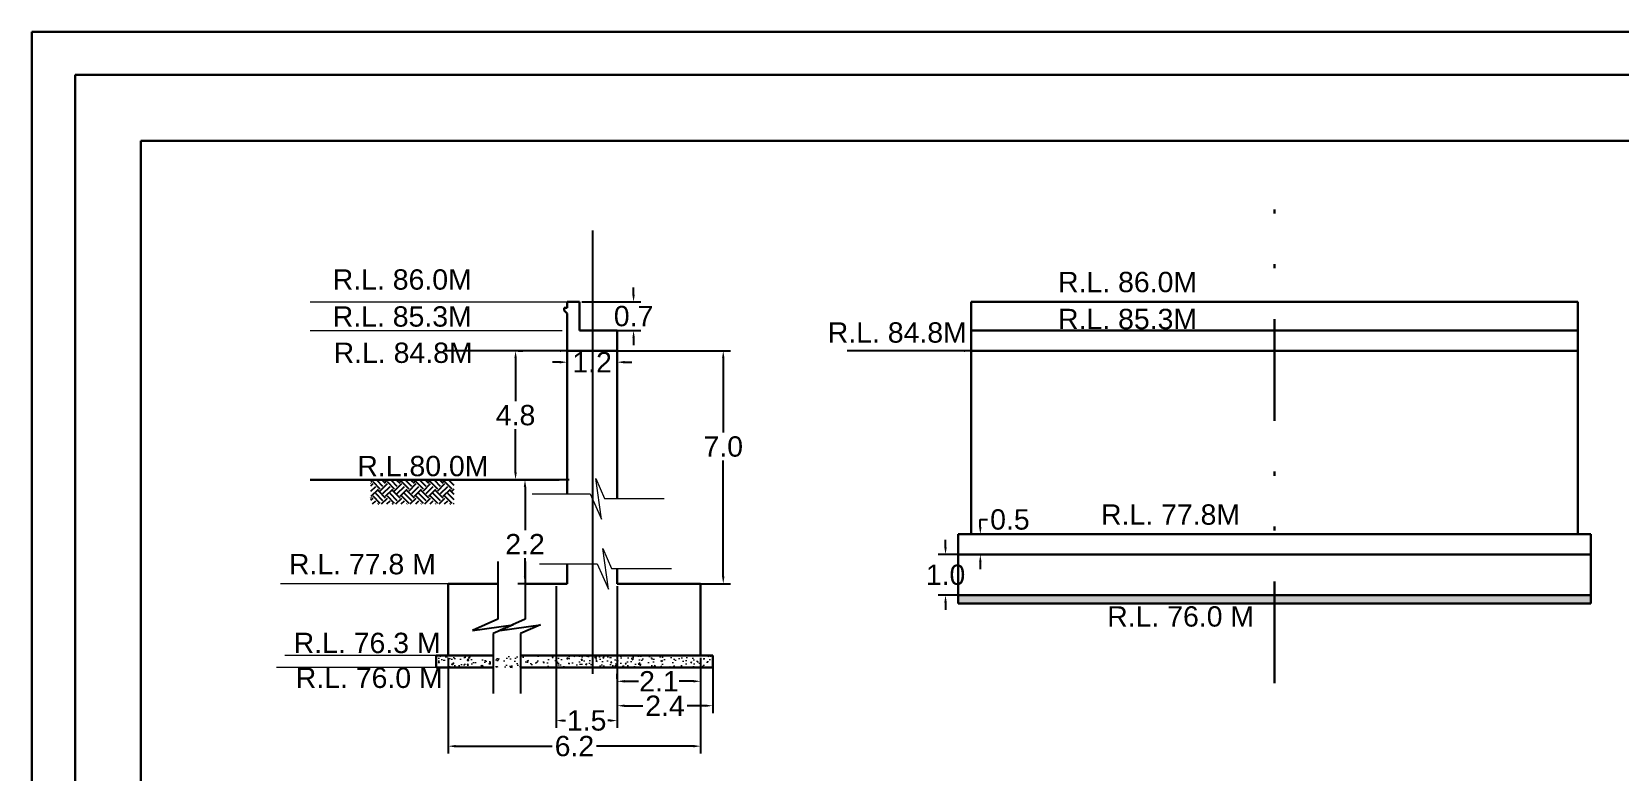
# Model space of a CAD drawing. Header units: millimetres. Extents: x -83 to 417, y 47 to 139.
# Drawn here: x 100.47 to 139.47, y 118.95 to 137.14 of the extents above; entities that cross this region are included whole.
import ezdxf

# ---------------------------------------------------------------- set-up
doc = ezdxf.new("R2010")
doc.units = ezdxf.units.MM
doc.header["$PDMODE"] = 3
doc.header["$PDSIZE"] = -0.7
doc.linetypes.add('DASHED2', pattern=[9.525, 6.35, -3.175])
doc.linetypes.add('DIVIDE', pattern=[1.25, 0.5, -0.25, 0, -0.25, 0, -0.25])
doc.layers.add('kacha rasta', color=7, linetype='Continuous')
doc.styles.add('.1', font='arial.ttf', dxfattribs={"height": 0.1})
doc.styles.get("Standard").update_dxf_attribs({"font": 'Arial'})
doc.dimstyles.get("Standard").update_dxf_attribs({"dimtxt": 0.5, "dimasz": 0.18, "dimexe": 0.18, "dimexo": 0.0625, "dimgap": 0.09, "dimtad": 0, "dimtih": 1, "dimtoh": 1, "dimdec": 1, "dimzin": 0, "dimdsep": 46, "dimtxsty": 'Standard', "dimcen": 0.09, "dimadec": 0, "dimazin": 0, "dimtfac": 1, "dimtdec": 1, "dimtofl": 0, "dimtmove": 0, "dimatfit": 3, "dimfxl": 1, "dimtolj": 1, "dimtzin": 0, "dimarcsym": 0})

# ---------------------------------------------------------------- blocks, each defined once
blk = doc.blocks.new('*D182')
at = {"color": 0, "lineweight": -2, "transparency": 16777216}
for p, q in [((112.353, 129.115), (112.353, 128.055)), ((112.415, 129.295), (112.533, 129.295)), ((112.353, 126.305), (112.353, 127.365)), ((113.667, 126.125), (112.173, 126.125))]:
    blk.add_line(p, q, dxfattribs=at)
at = {"color": 0, "transparency": 16777216}
for points in [[(112.323, 129.115), (112.383, 129.115), (112.353, 129.295)], [(112.323, 126.305), (112.383, 126.305), (112.353, 126.125)]]:
    blk.add_solid(points, dxfattribs=at)
at = {"layer": 'Defpoints', "color": 0, "transparency": 16777216}
for p in [(112.353, 129.295), (112.353, 126.125), (113.729, 126.125)]:
    blk.add_point(p, dxfattribs=at)
at = {"color": 0, "lineweight": 0, "transparency": 16777216, "insert": (112.353, 127.71), "char_height": 0.5, "attachment_point": 5}
blk.add_mtext('\\A1;4.8', dxfattribs=at)
blk = doc.blocks.new('*D183')
at = {"color": 0, "lineweight": -2, "transparency": 16777216}
for p, q in [((114.299, 129.295), (117.635, 129.295)), ((117.455, 129.115), (117.455, 127.283)), ((117.455, 123.745), (117.455, 126.593)), ((116.615, 123.565), (117.635, 123.565))]:
    blk.add_line(p, q, dxfattribs=at)
at = {"color": 0, "transparency": 16777216}
for points in [[(117.425, 129.115), (117.485, 129.115), (117.455, 129.295)], [(117.425, 123.745), (117.485, 123.745), (117.455, 123.565)]]:
    blk.add_solid(points, dxfattribs=at)
at = {"layer": 'Defpoints', "color": 0, "transparency": 16777216}
for p in [(114.237, 129.295), (116.552, 123.565), (117.455, 123.565)]:
    blk.add_point(p, dxfattribs=at)
at = {"color": 0, "lineweight": 0, "transparency": 16777216, "insert": (117.455, 126.938), "char_height": 0.5, "attachment_point": 5}
blk.add_mtext('\\A1;7.0', dxfattribs=at)
blk = doc.blocks.new('*D184')
at = {"color": 0, "lineweight": -2, "transparency": 16777216}
for p, q in [((110.699, 121.743), (110.699, 119.392)), ((116.899, 121.743), (116.899, 119.392)), ((110.879, 119.572), (113.255, 119.572)), ((116.719, 119.572), (114.343, 119.572))]:
    blk.add_line(p, q, dxfattribs=at)
at = {"color": 0, "transparency": 16777216}
for points in [[(110.879, 119.602), (110.879, 119.542), (110.699, 119.572)], [(116.719, 119.602), (116.719, 119.542), (116.899, 119.572)]]:
    blk.add_solid(points, dxfattribs=at)
at = {"layer": 'Defpoints', "color": 0, "transparency": 16777216}
for p in [(110.699, 121.805), (116.899, 121.805), (116.899, 119.572)]:
    blk.add_point(p, dxfattribs=at)
at = {"color": 0, "lineweight": 0, "transparency": 16777216, "insert": (113.799, 119.572), "char_height": 0.5, "attachment_point": 5}
blk.add_mtext('\\A1;6.2', dxfattribs=at)
blk = doc.blocks.new('*D121')
at = {"color": 0, "lineweight": -2, "transparency": 16777216}
for p, q in [((113.349, 123.503), (113.349, 120.022)), ((114.849, 123.503), (114.849, 120.022)), ((113.529, 120.202), (113.576, 120.202)), ((114.669, 120.202), (114.623, 120.202))]:
    blk.add_line(p, q, dxfattribs=at)
at = {"color": 0, "transparency": 16777216}
for points in [[(113.529, 120.232), (113.529, 120.172), (113.349, 120.202)], [(114.669, 120.232), (114.669, 120.172), (114.849, 120.202)]]:
    blk.add_solid(points, dxfattribs=at)
at = {"layer": 'Defpoints', "color": 0, "transparency": 16777216}
for p in [(113.349, 123.565), (114.849, 123.565), (114.849, 120.202)]:
    blk.add_point(p, dxfattribs=at)
at = {"color": 0, "lineweight": 0, "transparency": 16777216, "insert": (114.099, 120.202), "char_height": 0.5, "attachment_point": 5}
blk.add_mtext('\\A1;1.5', dxfattribs=at)
blk = doc.blocks.new('*D122')
at = {"color": 0, "lineweight": -2, "transparency": 16777216}
for p, q in [((116.899, 121.743), (116.899, 120.988)), ((114.849, 121.23), (114.849, 121.348)), ((115.029, 121.168), (115.373, 121.168)), ((116.719, 121.168), (116.375, 121.168))]:
    blk.add_line(p, q, dxfattribs=at)
at = {"color": 0, "transparency": 16777216}
for points in [[(115.029, 121.198), (115.029, 121.138), (114.849, 121.168)], [(116.719, 121.198), (116.719, 121.138), (116.899, 121.168)]]:
    blk.add_solid(points, dxfattribs=at)
at = {"layer": 'Defpoints', "color": 0, "transparency": 16777216}
for p in [(116.899, 121.805), (114.849, 121.168), (116.899, 121.168)]:
    blk.add_point(p, dxfattribs=at)
at = {"color": 0, "lineweight": 0, "transparency": 16777216, "insert": (115.874, 121.168), "char_height": 0.5, "attachment_point": 5}
blk.add_mtext('\\A1;2.1', dxfattribs=at)
blk = doc.blocks.new('*D188')
at = {"color": 0, "lineweight": -2, "transparency": 16777216}
for p, q in [((115.252, 130.675), (115.252, 130.855)), ((113.978, 130.495), (115.432, 130.495)), ((113.987, 129.795), (115.432, 129.795)), ((115.252, 129.615), (115.252, 129.435))]:
    blk.add_line(p, q, dxfattribs=at)
at = {"color": 0, "transparency": 16777216}
for points in [[(115.222, 130.675), (115.282, 130.675), (115.252, 130.495)], [(115.222, 129.615), (115.282, 129.615), (115.252, 129.795)]]:
    blk.add_solid(points, dxfattribs=at)
at = {"layer": 'Defpoints', "color": 0, "transparency": 16777216}
for p in [(113.915, 130.495), (115.252, 130.495), (113.924, 129.795)]:
    blk.add_point(p, dxfattribs=at)
at = {"color": 0, "lineweight": 30, "transparency": 16777216, "insert": (115.252, 130.145), "char_height": 0.5, "attachment_point": 5}
blk.add_mtext('\\A1;0.7', dxfattribs=at)
blk = doc.blocks.new('*D193')
at = {"color": 0, "lineweight": -2, "transparency": 16777216}
for p, q in [((122.916, 124.464), (122.916, 124.644)), ((124.903, 124.284), (122.736, 124.284)), ((124.903, 123.284), (122.736, 123.284)), ((122.916, 123.104), (122.916, 122.924))]:
    blk.add_line(p, q, dxfattribs=at)
at = {"color": 0, "transparency": 16777216}
for points in [[(122.886, 124.464), (122.946, 124.464), (122.916, 124.284)], [(122.886, 123.104), (122.946, 123.104), (122.916, 123.284)]]:
    blk.add_solid(points, dxfattribs=at)
at = {"layer": 'Defpoints', "color": 0, "transparency": 16777216}
for p in [(122.916, 124.284), (124.965, 124.284), (124.965, 123.284)]:
    blk.add_point(p, dxfattribs=at)
at = {"color": 0, "lineweight": 30, "transparency": 16777216, "insert": (122.916, 123.784), "char_height": 0.5, "attachment_point": 5}
blk.add_mtext('\\A1;1.0', dxfattribs=at)
blk = doc.blocks.new('*D194')
at = {"color": 0, "lineweight": -2, "transparency": 16777216}
for p, q in [((123.771, 124.964), (123.771, 125.144)), ((123.771, 125.144), (123.951, 125.144)), ((123.291, 124.784), (123.951, 124.784)), ((123.291, 124.284), (123.951, 124.284)), ((123.771, 124.104), (123.771, 123.924))]:
    blk.add_line(p, q, dxfattribs=at)
at = {"color": 0, "transparency": 16777216}
for points in [[(123.741, 124.964), (123.801, 124.964), (123.771, 124.784)], [(123.741, 124.104), (123.801, 124.104), (123.771, 124.284)]]:
    blk.add_solid(points, dxfattribs=at)
at = {"layer": 'Defpoints', "color": 0, "transparency": 16777216}
for p in [(123.229, 124.784), (123.771, 124.784), (123.229, 124.284)]:
    blk.add_point(p, dxfattribs=at)
at = {"color": 0, "lineweight": 30, "transparency": 16777216, "insert": (124.498, 125.144), "char_height": 0.5, "attachment_point": 5}
blk.add_mtext('\\A1;0.5', dxfattribs=at)
blk = doc.blocks.new('*D131')
at = {"layer": 'Defpoints', "color": 0, "linetype": 'Continuous', "transparency": 16777216}
for p in [(113.619, 129.295), (114.849, 129.295), (114.849, 129.014)]:
    blk.add_point(p, dxfattribs=at)
at = {"layer": 'kacha rasta', "color": 0, "linetype": 'Continuous', "lineweight": -2, "transparency": 16777216}
for p, q in [((113.619, 129.233), (113.619, 128.834)), ((114.849, 129.233), (114.849, 128.834)), ((113.439, 129.014), (113.259, 129.014)), ((115.029, 129.014), (115.209, 129.014))]:
    blk.add_line(p, q, dxfattribs=at)
at = {"layer": 'kacha rasta', "color": 0, "linetype": 'Continuous', "transparency": 16777216}
for points in [[(113.439, 129.044), (113.439, 128.984), (113.619, 129.014)], [(115.029, 129.044), (115.029, 128.984), (114.849, 129.014)]]:
    blk.add_solid(points, dxfattribs=at)
at = {"layer": 'kacha rasta', "color": 0, "linetype": 'Continuous', "transparency": 16777216, "insert": (114.234, 129.014), "char_height": 0.5, "attachment_point": 5}
blk.add_mtext('\\A1;1.2', dxfattribs=at)
blk = doc.blocks.new('*D134')
at = {"layer": 'Defpoints', "color": 0, "linetype": 'Continuous', "transparency": 16777216}
for p in [(114.849, 121.805), (117.199, 121.805), (117.199, 120.567)]:
    blk.add_point(p, dxfattribs=at)
at = {"layer": 'kacha rasta', "color": 0, "linetype": 'Continuous', "lineweight": -2, "transparency": 16777216}
for p, q in [((114.849, 121.743), (114.849, 120.387)), ((117.199, 121.743), (117.199, 120.387)), ((115.029, 120.567), (115.476, 120.567)), ((117.019, 120.567), (116.572, 120.567))]:
    blk.add_line(p, q, dxfattribs=at)
at = {"layer": 'kacha rasta', "color": 0, "linetype": 'Continuous', "transparency": 16777216}
for points in [[(115.029, 120.597), (115.029, 120.537), (114.849, 120.567)], [(117.019, 120.597), (117.019, 120.537), (117.199, 120.567)]]:
    blk.add_solid(points, dxfattribs=at)
at = {"layer": 'kacha rasta', "color": 0, "linetype": 'Continuous', "transparency": 16777216, "insert": (116.024, 120.567), "char_height": 0.5, "attachment_point": 5}
blk.add_mtext('\\A1;2.4', dxfattribs=at)
blk = doc.blocks.new('*D168')
at = {"color": 0, "lineweight": -2, "transparency": 16777216}
for p, q in [((112.647, 126.125), (112.765, 126.125)), ((112.585, 125.945), (112.585, 124.881)), ((112.585, 123.745), (112.585, 124.199)), ((113.089, 123.565), (112.405, 123.565))]:
    blk.add_line(p, q, dxfattribs=at)
at = {"color": 0, "transparency": 16777216}
for points in [[(112.555, 125.945), (112.615, 125.945), (112.585, 126.125)], [(112.555, 123.745), (112.615, 123.745), (112.585, 123.565)]]:
    blk.add_solid(points, dxfattribs=at)
at = {"layer": 'Defpoints', "color": 0, "transparency": 16777216}
for p in [(112.585, 126.125), (112.585, 123.565), (113.152, 123.565)]:
    blk.add_point(p, dxfattribs=at)
at = {"color": 0, "lineweight": 0, "transparency": 16777216, "insert": (112.585, 124.54), "char_height": 0.5, "attachment_point": 5}
blk.add_mtext('\\A1;2.2', dxfattribs=at)

msp = doc.modelspace()

# ---------------------------------------------------------------- hatches: boundary and pattern name
at = {"lineweight": 30}
h = msp.add_hatch(dxfattribs=at)
h.set_pattern_fill('AR-CONC', color=0, scale=0.05, style=0)
h.set_pattern_definition([(50, (-357.4944, -118.81484), (0.35863009, -0.03137607), [0.0375, -0.4125]), (355, (-357.4944, -118.81484), (-0.06937567, 0.37609607), [0.03, -0.33]), (100.4514, (-357.4645, -118.81746), (0.2892547, 0.34471977), [0.0318701, -0.35057106]), (46.1842, (-357.4944, -118.71484), (0.53362052, -0.0827595), [0.05625, -0.61875]), (96.6356, (-357.44993, -118.72174), (0.46733135, 0.48705894), [0.04780514, -0.5258565]), (351.1842, (-357.4944, -118.71484), (0.467331, 0.4870593), [0.045, -0.495]), (21, (-357.4444, -118.73984), (0.29845353, -0.20130945), [0.0375, -0.4125]), (326, (-357.4444, -118.73984), (0.12165767, 0.36257502), [0.03, -0.33]), (71.4514, (-357.41953, -118.75662), (0.42011131, 0.16126525), [0.0318701, -0.35057106]), (37.5, (-357.4944, -118.81484), (0.006079928, 0.166446927), [0, -0.326, 0, -0.335, 0, -0.33125]), (7.5, (-357.4944, -118.81484), (0.13153477, 0.197205856), [0, -0.191, 0, -0.3185, 0, -0.12625]), (327.5, (-357.6059, -118.81484), (0.266911218, -0.011277436), [0, -0.125, 0, -0.39, 0, -0.5175]), (317.5, (-357.6559, -118.81484), (0.29159308, 0.05005249), [0, -0.1625, 0, -0.259, 0, -0.3675])])
h.paths.add_polyline_path([(130.9987, 123.0843), (130.9987, 123.2843), (123.2287, 123.2843), (123.2287, 123.0843)])
h.paths.add_polyline_path([(138.7687, 123.0843), (138.7687, 123.2843), (130.9987, 123.2843), (130.9987, 123.0843)])
at = {"lineweight": 0}
h = msp.add_hatch(dxfattribs=at)
h.set_pattern_fill('AR-CONC', scale=0.05, style=0)
h.set_pattern_definition([(50, (-276.56584, -157.92454), (0.3586301, -0.03137607), [0.0375, -0.4125]), (355, (-276.56584, -157.92454), (-0.06937567, 0.37609607), [0.03, -0.33]), (100.4514, (-276.53595, -157.92716), (0.2892547, 0.34471977), [0.0318701, -0.35057106]), (46.1842, (-276.56584, -157.82454), (0.53362052, -0.0827595), [0.05625, -0.61875]), (96.6356, (-276.52137, -157.83144), (0.46733135, 0.48705894), [0.04780514, -0.5258565]), (351.1842, (-276.56584, -157.82454), (0.467331, 0.4870593), [0.045, -0.495]), (21, (-276.51584, -157.84954), (0.29845353, -0.20130945), [0.0375, -0.4125]), (326, (-276.51584, -157.84954), (0.12165767, 0.36257502), [0.03, -0.33]), (71.4514, (-276.49097, -157.86632), (0.42011131, 0.16126525), [0.0318701, -0.35057106]), (37.5, (-276.56584, -157.92454), (0.006079928, 0.166446927), [0, -0.326, 0, -0.335, 0, -0.33125]), (7.5, (-276.56584, -157.92454), (0.13153477, 0.197205856), [0, -0.191, 0, -0.3185, 0, -0.12625]), (327.5, (-276.67734, -157.92454), (0.266911218, -0.011277436), [0, -0.125, 0, -0.39, 0, -0.5175]), (317.5, (-276.72734, -157.92454), (0.29159308, 0.05005249), [0, -0.1625, 0, -0.259, 0, -0.3675])])
h.paths.add_polyline_path([(117.1991, 121.8051), (114.2491, 121.8051), (114.2491, 121.5051), (117.1991, 121.5051)])
h.paths.add_polyline_path([(114.2491, 121.8051), (110.3991, 121.8051), (110.3991, 121.5051), (114.2491, 121.5051)])

# ---------------------------------------------------------------- linework, layer by layer
at = {"color": 5, "linetype": 'DIVIDE', "lineweight": 30, "ltscale": 5}
msp.add_line((130.9987, 121.1231), (130.9987, 133.5313), dxfattribs=at)
at = {"color": 5, "linetype": 'DASHED2', "ltscale": 5}
msp.add_line((114.2491, 121.3548), (114.2491, 132.2509), dxfattribs=at)
at = {"color": 6, "lineweight": 5}
for p, q in [((107.3066, 130.4951), (113.9151, 130.4951)), ((107.3066, 129.7951), (113.4983, 129.7951))]:
    msp.add_line(p, q, dxfattribs=at)
at = {"color": 0, "lineweight": 30}
for p, q in [((113.6241, 130.3514), (113.5491, 130.3514)), ((113.5491, 130.3514), (113.5491, 130.2848)), ((113.5491, 130.2848), (113.6241, 130.2106)), ((113.9241, 130.4951), (113.6241, 130.4951)), ((113.6241, 130.4951), (113.6241, 130.3514)), ((113.9241, 129.7951), (113.9241, 130.4951)), ((123.5487, 130.4951), (123.5487, 124.7843)), ((123.5487, 130.4951), (138.4487, 130.4951)), ((138.4487, 130.4951), (138.4487, 124.7843)), ((113.6241, 130.2106), (113.6241, 129.2951)), ((113.9241, 129.7951), (114.8491, 129.7951)), ((114.2491, 129.7951), (113.9241, 129.7951)), ((123.5487, 129.7951), (138.4487, 129.7951)), ((113.6241, 129.2951), (114.8491, 129.2951)), ((123.5487, 129.2951), (138.4487, 129.2951)), ((123.2287, 124.7843), (138.7687, 124.7843)), ((123.2287, 124.7843), (123.2287, 123.0843)), ((138.7687, 124.7843), (138.7687, 123.0843)), ((123.2287, 124.2843), (138.7687, 124.2843)), ((123.2287, 123.2843), (138.7687, 123.2843)), ((123.2287, 123.0843), (138.7687, 123.0843))]:
    msp.add_line(p, q, dxfattribs=at)
at = {"lineweight": 30, "ltscale": 5}
for p, q in [((114.8491, 125.6596), (114.8491, 129.7951)), ((113.6241, 125.7737), (113.6241, 129.2951)), ((113.6241, 123.5653), (113.6241, 124.0547)), ((114.8491, 123.5653), (114.8491, 123.9407))]:
    msp.add_line(p, q, dxfattribs=at)
at = {"lineweight": 30}
for p, q in [((107.3066, 126.1251), (113.4245, 126.1251)), ((111.913, 123.5653), (110.6991, 123.5653)), ((110.6991, 121.8051), (110.6991, 123.5653)), ((113.6241, 123.5653), (112.5846, 123.5653)), ((114.8491, 123.5653), (116.8991, 123.5653)), ((116.8991, 121.8051), (116.8991, 123.5653)), ((111.7989, 121.8051), (110.3991, 121.8051)), ((110.3991, 121.5051), (110.3991, 121.8051)), ((117.1991, 121.8051), (112.4705, 121.8051)), ((117.1991, 121.5051), (117.1991, 121.8051)), ((111.7989, 121.5051), (110.3991, 121.5051)), ((117.1991, 121.5051), (112.4705, 121.5051))]:
    msp.add_line(p, q, dxfattribs=at)
for p, q in [((108.8067, 126.0275), (108.7952, 126.039)), ((108.7952, 125.9719), (108.8508, 126.0275)), ((108.8067, 126.0717), (108.8388, 126.1039)), ((109.0276, 125.895), (108.8508, 126.0717)), ((109.0939, 125.9612), (108.9513, 126.1039)), ((109.0276, 125.8508), (109.2044, 126.0275)), ((109.1602, 126.0275), (109.0839, 126.1039)), ((109.1602, 126.0717), (109.1923, 126.1039)), ((109.3812, 125.895), (109.2044, 126.0717)), ((109.4475, 125.9612), (109.3048, 126.1039)), ((109.3812, 125.8508), (109.558, 126.0275)), ((109.5138, 126.0275), (109.4374, 126.1039)), ((109.5138, 126.0717), (109.5459, 126.1039)), ((109.7347, 125.895), (109.558, 126.0717)), ((109.801, 125.9612), (109.6584, 126.1039)), ((109.7347, 125.8508), (109.9115, 126.0275)), ((109.8673, 126.0275), (109.791, 126.1039)), ((109.8673, 126.0717), (109.8995, 126.1039)), ((110.0883, 125.895), (109.9115, 126.0717)), ((110.1546, 125.9612), (110.012, 126.1039)), ((110.0883, 125.8508), (110.2651, 126.0275)), ((110.2209, 126.0275), (110.1445, 126.1039)), ((110.2209, 126.0717), (110.253, 126.1039)), ((110.4418, 125.895), (110.2651, 126.0717)), ((110.5081, 125.9612), (110.3655, 126.1039)), ((110.4418, 125.8508), (110.6186, 126.0275)), ((110.5744, 126.0275), (110.4981, 126.1039)), ((110.5744, 126.0717), (110.6066, 126.1039)), ((110.7954, 125.895), (110.6186, 126.0717)), ((110.8425, 125.9804), (110.7191, 126.1039)), ((108.7952, 125.8393), (108.9171, 125.9612)), ((108.8067, 125.674), (108.7952, 125.6854)), ((108.7952, 125.6184), (108.8508, 125.674)), ((108.8067, 125.7182), (108.9834, 125.895)), ((108.8382, 125.5288), (108.9171, 125.6077)), ((109.0276, 125.5414), (108.8508, 125.7182)), ((109.0939, 125.6077), (108.9171, 125.7845)), ((109.1602, 125.674), (108.9834, 125.8508)), ((109.0592, 125.5288), (109.2044, 125.674)), ((109.0939, 125.7845), (109.2707, 125.9612)), ((109.1602, 125.7182), (109.337, 125.895)), ((109.1918, 125.5288), (109.2707, 125.6077)), ((109.3812, 125.5414), (109.2044, 125.7182)), ((109.4475, 125.6077), (109.2707, 125.7845)), ((109.5138, 125.674), (109.337, 125.8508)), ((109.4128, 125.5288), (109.558, 125.674)), ((109.4475, 125.7845), (109.6242, 125.9612)), ((109.5138, 125.7182), (109.6905, 125.895)), ((109.5453, 125.5288), (109.6242, 125.6077)), ((109.7347, 125.5414), (109.558, 125.7182)), ((109.801, 125.6077), (109.6242, 125.7845)), ((109.8673, 125.674), (109.6905, 125.8508)), ((109.7663, 125.5288), (109.9115, 125.674)), ((109.801, 125.7845), (109.9778, 125.9612)), ((109.8673, 125.7182), (110.0441, 125.895)), ((109.8989, 125.5288), (109.9778, 125.6077)), ((110.0883, 125.5414), (109.9115, 125.7182)), ((110.1546, 125.6077), (109.9778, 125.7845)), ((110.2209, 125.674), (110.0441, 125.8508)), ((110.1199, 125.5288), (110.2651, 125.674)), ((110.1546, 125.7845), (110.3314, 125.9612)), ((110.2209, 125.7182), (110.3976, 125.895)), ((110.2524, 125.5288), (110.3314, 125.6077)), ((110.4418, 125.5414), (110.2651, 125.7182)), ((110.5081, 125.6077), (110.3314, 125.7845)), ((110.5744, 125.674), (110.3976, 125.8508)), ((110.4734, 125.5288), (110.6186, 125.674)), ((110.5081, 125.7845), (110.6849, 125.9612)), ((110.5744, 125.7182), (110.7512, 125.895)), ((110.606, 125.5288), (110.6849, 125.6077)), ((110.7954, 125.5414), (110.6186, 125.7182)), ((110.8425, 125.6268), (110.6849, 125.7845)), ((110.8425, 125.7594), (110.7512, 125.8508)), ((110.7954, 125.8508), (110.8425, 125.8979)), ((108.9708, 125.5288), (108.9834, 125.5414)), ((109.3244, 125.5288), (109.337, 125.5414)), ((109.6779, 125.5288), (109.6905, 125.5414)), ((110.0315, 125.5288), (110.0441, 125.5414)), ((110.385, 125.5288), (110.3976, 125.5414)), ((110.7386, 125.5288), (110.7512, 125.5414)), ((110.827, 125.5288), (110.8425, 125.5443))]:
    msp.add_line(p, q)
at = {"color": 6, "lineweight": 0}
for p, q in [((110.6991, 123.5653), (106.5767, 123.5653)), ((110.3991, 121.8051), (106.6864, 121.8051)), ((110.3991, 121.5051), (106.4835, 121.5036))]:
    msp.add_line(p, q, dxfattribs=at)
at = {"layer": 'kacha rasta', "color": 1, "linetype": 'Continuous', "lineweight": 20}
for p, q in [((114.4615, 125.1528), (114.3222, 126.1538)), ((114.3222, 126.1538), (114.5375, 125.6596)), ((112.7646, 125.7737), (114.1829, 125.7737)), ((114.1829, 125.7737), (114.4615, 125.1528)), ((114.5375, 125.6591), (116.0064, 125.6591)), ((114.6366, 123.4338), (114.4973, 124.4349)), ((114.4973, 124.4349), (114.7126, 123.9407)), ((112.9397, 124.0547), (114.358, 124.0547)), ((114.358, 124.0547), (114.6366, 123.4338)), ((114.7126, 123.9407), (116.1815, 123.9407))]:
    msp.add_line(p, q, dxfattribs=at)
at = {"layer": 'kacha rasta', "linetype": 'Continuous'}
for p, q in [((111.913, 124.1125), (111.913, 122.6942)), ((112.5846, 124.1125), (112.5846, 122.6942)), ((111.913, 122.6942), (111.2921, 122.4156)), ((111.2921, 122.4156), (112.2931, 122.5549)), ((112.2931, 122.5549), (111.7989, 122.3396)), ((112.5846, 122.6942), (111.9637, 122.4156)), ((111.9637, 122.4156), (112.9647, 122.5549)), ((112.9647, 122.5549), (112.4705, 122.3396)), ((111.7989, 122.3396), (111.7989, 120.8707)), ((112.4705, 122.3396), (112.4705, 120.8707))]:
    msp.add_line(p, q, dxfattribs=at)
at = {"layer": 'kacha rasta', "color": 1, "linetype": 'Continuous', "lineweight": 30}
msp.add_lwpolyline([(100.4665, 137.1408), (235.4665, 137.1408), (235.4665, 47.1408), (100.4665, 47.1408)], close=True, dxfattribs=at)
at = {"layer": 'kacha rasta', "linetype": 'Continuous', "lineweight": 30}
msp.add_lwpolyline([(101.5303, 136.077), (234.4027, 136.077), (234.4027, 48.2046), (101.5303, 48.2046)], close=True, dxfattribs=at)
at = {"layer": 'kacha rasta', "color": 5, "linetype": 'Continuous', "lineweight": 30}
msp.add_lwpolyline([(103.1481, 134.4592), (232.7849, 134.4592), (232.7849, 49.8224), (103.1481, 49.8224)], close=True, dxfattribs=at)

# ---------------------------------------------------------------- texts
at = {"color": 6, "lineweight": 0, "char_height": 0.5, "style": '.1'}
for s, insert, width, attachment_point in [('R.L. 86.0M', (107.8608, 131.2983), 4.332382, 1), ('R.L. 86.0M', (125.6802, 131.2362), 4.332382, 1), ('R.L. 85.3M', (107.8608, 130.389), 4.303423, 1), ('R.L. 85.3M', (125.6802, 130.3269), 4.303423, 1), ('R.L. 84.8M', (120.0224, 129.9951), 4.303423, 1), ('R.L. 84.8M', (107.8826, 129.4969), 4.303423, 1), ('R.L.80.0M', (111.6867, 126.711), 4.380141, 3), ('R.L. 77.8M', (130.1524, 125.5179), 4.238991, 3), ('R.L. 77.8 M', (110.3943, 124.2989), 4.238991, 3), ('R.L. 76.0 M', (130.4973, 123.0125), 4.07909, 3), ('R.L. 76.3 M', (110.5116, 122.3616), 4.091525, 3), ('R.L. 76.0 M', (110.5626, 121.5036), 4.07909, 3)]:
    msp.add_mtext(s, dxfattribs=dict(at, insert=insert, width=width, attachment_point=attachment_point))

# ---------------------------------------------------------------- dimensions: what is measured, and where the dimension line sits
at = {"color": 0, "lineweight": 30}
dim = msp.add_linear_dim(base=(115.2522, 130.4951), p1=(113.9241, 129.7951), p2=(113.9151, 130.4951), angle=90, text='0.7', dimstyle='Standard', dxfattribs=at)
dim.commit()
dim.dimension.update_dxf_attribs({"geometry": '*D188', "text_midpoint": (115.2522, 130.1451)})
at = {"color": 6, "lineweight": 0}
for base, p1, p2, text, picture, middle in [((112.3525, 126.1251), (112.3525, 129.2951), (113.7291, 126.1251), '4.8', '*D182', (112.3525, 127.7101)), ((117.4549, 123.5653), (114.2366, 129.2951), (116.5521, 123.5653), '7.0', '*D183', (117.4549, 126.938)), ((112.5846, 123.5653), (112.5846, 126.1251), (113.1516, 123.5653), '2.2', '*D168', (112.5846, 124.5401))]:
    dim = msp.add_linear_dim(base=base, p1=p1, p2=p2, angle=90, text=text, dimstyle='Standard', dxfattribs=at)
    dim.commit()
    dim.dimension.update_dxf_attribs({"geometry": picture, "text_midpoint": middle, "dimtype": 160})
at = {"color": 0, "lineweight": 30}
for base, p1, p2, picture, middle in [((123.7711, 124.7843), (123.2287, 124.2843), (123.2287, 124.7843), '*D194', (124.4981, 125.1443)), ((122.9164, 124.2843), (124.9652, 123.2843), (124.9652, 124.2843), '*D193', (122.9164, 123.7843))]:
    dim = msp.add_linear_dim(base=base, p1=p1, p2=p2, angle=90, dimstyle='Standard', dxfattribs=at)
    dim.commit()
    dim.dimension.update_dxf_attribs({"geometry": picture, "text_midpoint": middle})
at = {"color": 6, "lineweight": 0}
dim = msp.add_linear_dim(base=(114.8491, 120.2018), p1=(113.3491, 123.5653), p2=(114.8491, 123.5653), dimstyle='Standard', dxfattribs=at)
dim.commit()
dim.dimension.update_dxf_attribs({"geometry": '*D121', "text_midpoint": (114.0991, 120.2018), "dimtype": 160})
for base, p1, p2, picture, middle in [((116.8991, 119.572), (110.6991, 121.8051), (116.8991, 121.8051), '*D184', (113.7991, 119.572)), ((116.8991057395, 121.1676695461), (114.8491057395, 121.1676695461), (116.8991057395, 121.8050703477), '*D122', (115.8741057395, 121.1676695461))]:
    dim = msp.add_linear_dim(base=base, p1=p1, p2=p2, dimstyle='Standard', dxfattribs=at)
    dim.commit()
    dim.dimension.update_dxf_attribs({"geometry": picture, "text_midpoint": middle})
at = {"layer": 'kacha rasta', "linetype": 'Continuous'}
dim = msp.add_linear_dim(base=(114.8491, 129.0135), p1=(113.6191, 129.2951), p2=(114.8491, 129.2951), text='1.2', dimstyle='Standard', dxfattribs=at)
dim.commit()
dim.dimension.update_dxf_attribs({"geometry": '*D131', "text_midpoint": (114.2341, 129.0135)})
dim = msp.add_linear_dim(base=(117.1991057395, 120.567263966), p1=(114.8491057395, 121.8050703477), p2=(117.1991057395, 121.8050703477), dimstyle='Standard', dxfattribs=at)
dim.commit()
dim.dimension.update_dxf_attribs({"geometry": '*D134', "text_midpoint": (116.0241057395, 120.567263966)})

# ---------------------------------------------------------------- leaders
at = {"color": 6, "lineweight": 0}
for points in [[(113.6241, 129.2951), (110.5715, 129.2903)], [(123.5537, 129.2951), (120.5011, 129.2903)]]:
    msp.add_leader(points, dimstyle='Standard', override={"dimgap": 0, "dimtad": 0}, dxfattribs=at)

doc.saveas('drawing.dxf')
